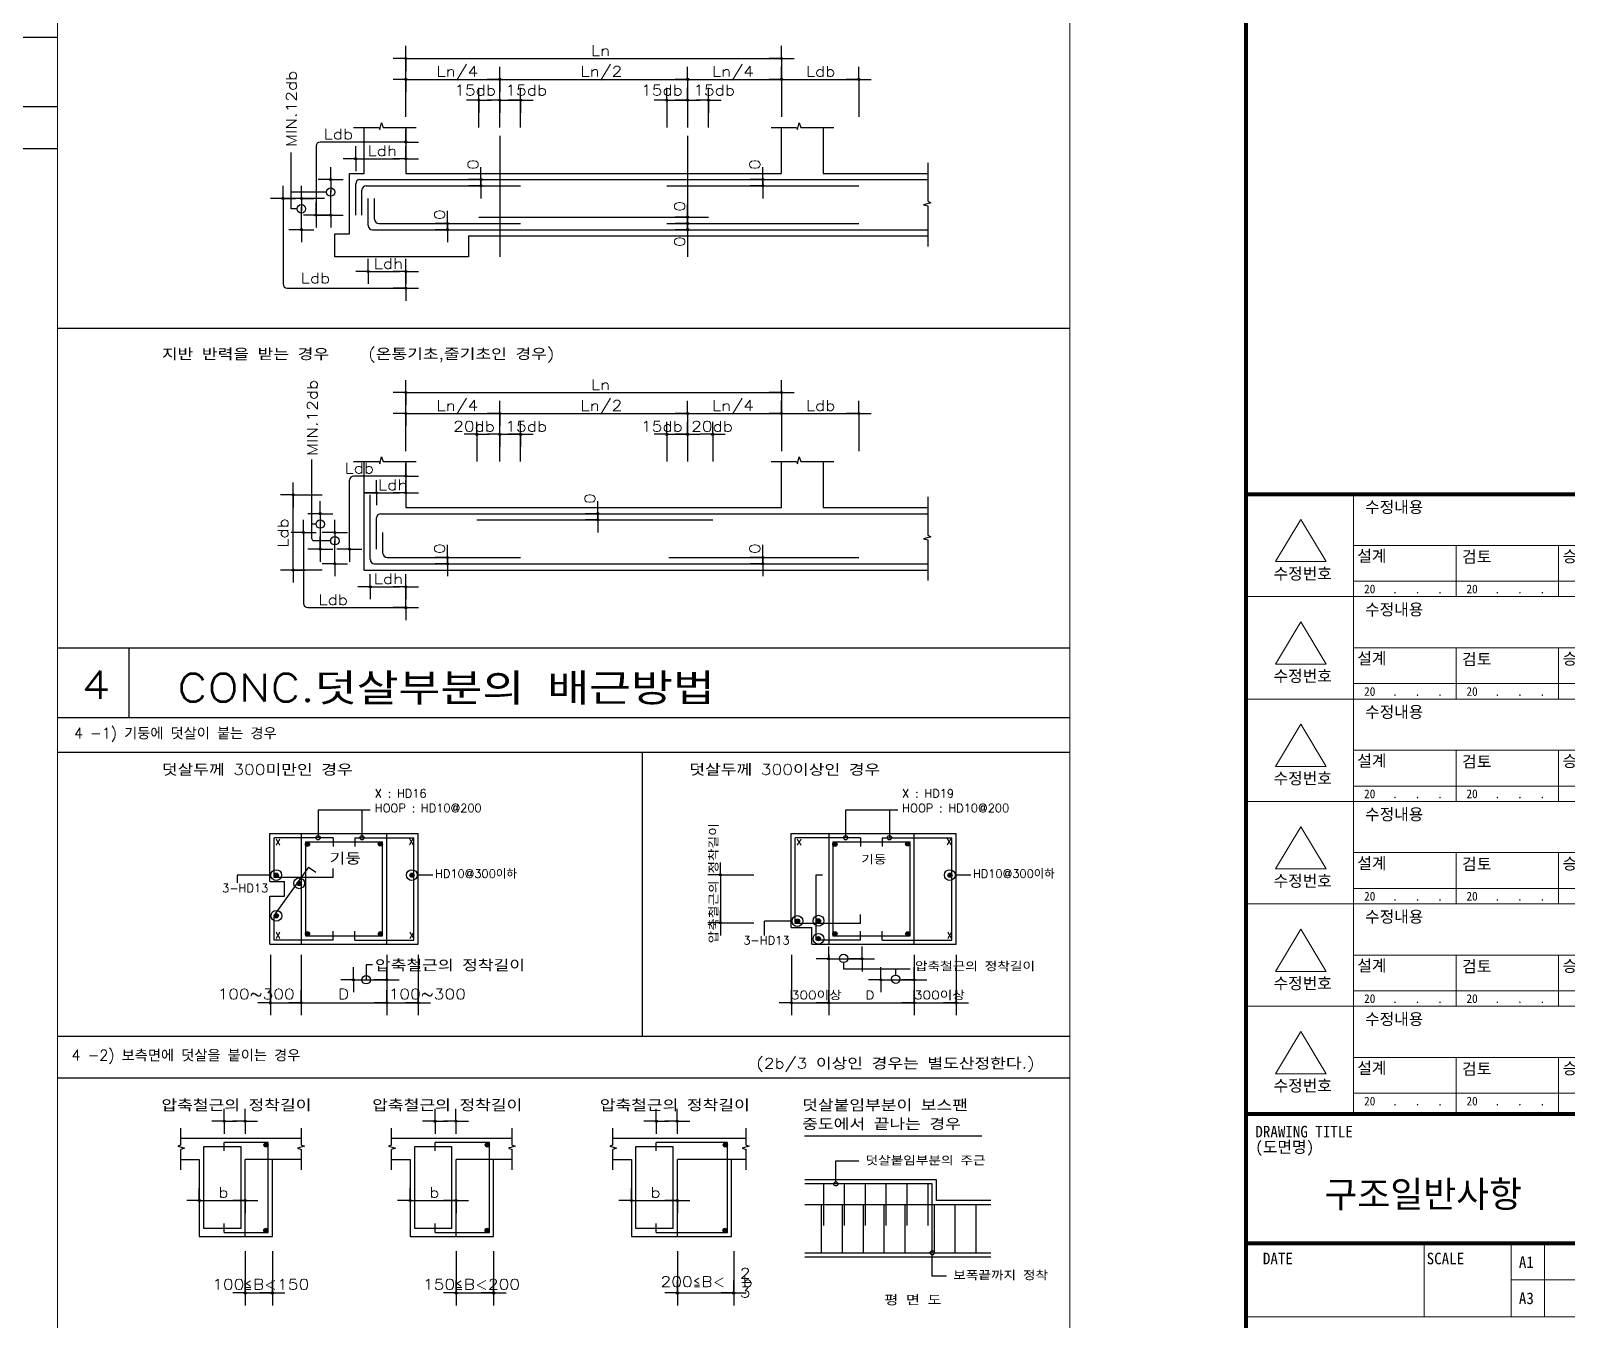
# Model space of a CAD drawing. Header units: millimetres. Extents: x 2237537 to 2823092, y 532110 to 734861.
# Drawn here: x 2597510 to 2626783, y 553564 to 578125 of the extents above; entities that cross this region are included whole.
import ezdxf
from ezdxf.lldxf.tags import DXFTag

# ---------------------------------------------------------------- set-up
doc = ezdxf.new("R2010")
doc.units = ezdxf.units.MM
doc.header["$LTSCALE"] = 300
doc.header["$MEASUREMENT"] = 0
doc.layers.get('0').update_dxf_attribs({"lineweight": 0})
for name, color, linetype in [('1', 1, 'DASHED'), ('2', 2, 'Continuous'), ('3', 3, 'Continuous'), ('4', 4, 'Continuous'), ('A-SHT', 9, 'Continuous'), ('BOX-T2', 4, 'Continuous'), ('CEN', 1, 'CEN'), ('COL', 2, 'Continuous'), ('FORM', 4, 'Continuous'), ('T1', 2, 'Continuous'), ('WAL', 3, 'Continuous')]:
    doc.layers.add(name, color=color, linetype=linetype)
doc.layers.add('text', color=7, linetype='Continuous', lineweight=30)
doc.styles.add('box4', font='GulimChe.ttf')
doc.styles.add('HS', font='romans__.ttf', dxfattribs={"width": 1.1, "bigfont": 'ghs'})
doc.styles.add('타이틀', font='H2HDRM.TTF')
tags = doc.linetypes.add('CEN', pattern=[62, 60, -1, 0, -1]).pattern_tags.tags
tags[10:11] = [DXFTag(74, 4), DXFTag(75, 0), DXFTag(340, '0'), DXFTag(46, 1.0), DXFTag(50, 0.0), DXFTag(44, 0.0), DXFTag(45, 0.0)]
tags[8:9] = [DXFTag(74, 4), DXFTag(75, 0), DXFTag(340, '0'), DXFTag(46, 1.0), DXFTag(50, 0.0), DXFTag(44, 0.0), DXFTag(45, 0.0)]
tags[6:7] = [DXFTag(74, 4), DXFTag(75, 0), DXFTag(340, '0'), DXFTag(46, 1.0), DXFTag(50, 0.0), DXFTag(44, 0.0), DXFTag(45, 0.0)]
tags[4:5] = [DXFTag(74, 4), DXFTag(75, 0), DXFTag(340, '0'), DXFTag(46, 1.0), DXFTag(50, 0.0), DXFTag(44, 0.0), DXFTag(45, 0.0)]
tags = doc.linetypes.add('DASHED', pattern=[3, 2, -1]).pattern_tags.tags
tags[6:7] = [DXFTag(74, 4), DXFTag(75, 0), DXFTag(340, '0'), DXFTag(46, 1.0), DXFTag(50, 0.0), DXFTag(44, 0.0), DXFTag(45, 0.0)]
tags[4:5] = [DXFTag(74, 4), DXFTag(75, 0), DXFTag(340, '0'), DXFTag(46, 1.0), DXFTag(50, 0.0), DXFTag(44, 0.0), DXFTag(45, 0.0)]
tags = doc.linetypes.add('HIDDEN', pattern=[2, 1, -1]).pattern_tags.tags
tags[6:7] = [DXFTag(74, 4), DXFTag(75, 0), DXFTag(340, '0'), DXFTag(46, 1.0), DXFTag(50, 0.0), DXFTag(44, 0.0), DXFTag(45, 0.0)]
tags[4:5] = [DXFTag(74, 4), DXFTag(75, 0), DXFTag(340, '0'), DXFTag(46, 1.0), DXFTag(50, 0.0), DXFTag(44, 0.0), DXFTag(45, 0.0)]

# ---------------------------------------------------------------- blocks, each defined once
blk = doc.blocks.new('P')
at = {"layer": '2'}
for q in [(-600, 0), (0, 600), (600, 0), (0, -600)]:
    blk.add_line((0, 0), q, dxfattribs=at)
at = {"layer": '4'}
for radius in [50, 25]:
    blk.add_circle((0, 0), radius, dxfattribs=at)
blk = doc.blocks.new('FORM')
for p, q in [((156736, 34982), (156736, 34282)), ((157563, 34982), (157563, 34282)), ((157883, 34982), (157883, 34282)), ((157563, 34632), (159038, 34632)), ((155038, 34282), (159038, 34282))]:
    blk.add_line(p, q)
for points in [[(156063, 42115), (156063, 41140)], [(155561, 41874), (155320, 41473), (155801, 41473), (155561, 41874)], [(156063, 41627), (159038, 41627)], [(157039, 41627), (157039, 41140)], [(158014, 41627), (158014, 41140)], [(156063, 41286), (159038, 41286)], [(155038, 41140), (159038, 41140)], [(155038, 41140), (159038, 41140)], [(156063, 41140), (156063, 40164)], [(155561, 40899), (155320, 40497), (155801, 40497), (155561, 40899)], [(156063, 40652), (159038, 40652)], [(157039, 40652), (157039, 40164)], [(158014, 40652), (158014, 40164)], [(156063, 40311), (159038, 40311)], [(155038, 40164), (159038, 40164)], [(155038, 40164), (159038, 40164)], [(156063, 40164), (156063, 39189)], [(155561, 39924), (155320, 39522), (155801, 39522), (155561, 39924)], [(156063, 39677), (159038, 39677)], [(157039, 39677), (157039, 39189)], [(158014, 39677), (158014, 39189)], [(156063, 39335), (159038, 39335)], [(155038, 39189), (159038, 39189)], [(155038, 39189), (159038, 39189)], [(156063, 39189), (156063, 38214)], [(155561, 38948), (155320, 38547), (155801, 38547), (155561, 38948)], [(156063, 38702), (159038, 38702)], [(157039, 38702), (157039, 38214)], [(158014, 38702), (158014, 38214)], [(156063, 38360), (159038, 38360)], [(155038, 38214), (159038, 38214)], [(155038, 38214), (159038, 38214)], [(156063, 38214), (156063, 37239)], [(155561, 37973), (155320, 37571), (155801, 37571), (155561, 37973)], [(156063, 37726), (159038, 37726)], [(157039, 37726), (157039, 37239)], [(158014, 37726), (158014, 37239)], [(156063, 37385), (159038, 37385)], [(155038, 37239), (159038, 37239)], [(155038, 37239), (159038, 37239)], [(156063, 37239), (156063, 36213)], [(155561, 36998), (155320, 36596), (155801, 36596), (155561, 36998)], [(156063, 36751), (159038, 36751)], [(157039, 36751), (157039, 36213)], [(158014, 36751), (158014, 36213)], [(156063, 36410), (159038, 36410)]]:
    blk.add_lwpolyline(points)
at = {"layer": 'A-SHT'}
blk.add_lwpolyline([(157038, 42115), (159038, 42115)], dxfattribs=at)
at = {"layer": 'FORM', "const_width": 37.5}
for points in [[(155038, 42115), (159038, 42115)], [(155038, 36213), (159038, 36213)], [(155038, 34982), (159038, 34982)]]:
    blk.add_lwpolyline(points, dxfattribs=at)
at = {"layer": 'BOX-T2', "style": 'box4'}
for s, height, p in [('수정내용', 110.6, (156172, 41937)), ('설계', 110.6, (156098, 41472)), ('검토', 110.6, (157097, 41464)), ('승인', 110.6, (158054, 41468)), ('수정번호', 110.6, (155301, 41303)), ('20   .   .   .', 82.9, (156163, 41171)), ('20   .   .   .', 82.9, (157138, 41171)), ('수정내용', 110.6, (156172, 40962)), ('설계', 110.6, (156098, 40496)), ('검토', 110.6, (157097, 40488)), ('승인', 110.6, (158054, 40493)), ('수정번호', 110.6, (155301, 40328)), ('20   .   .   .', 82.9, (156163, 40195)), ('20   .   .   .', 82.9, (157138, 40195)), ('수정내용', 110.6, (156172, 39986)), ('설계', 110.6, (156098, 39521)), ('검토', 110.6, (157097, 39513)), ('승인', 110.6, (158054, 39518)), ('수정번호', 110.6, (155301, 39353)), ('20   .   .   .', 82.9, (156163, 39220)), ('20   .   .   .', 82.9, (157138, 39220)), ('수정내용', 110.6, (156172, 39011)), ('설계', 110.6, (156098, 38546)), ('검토', 110.6, (157097, 38538)), ('승인', 110.6, (158054, 38542)), ('수정번호', 110.6, (155301, 38377)), ('20   .   .   .', 82.9, (156163, 38245)), ('20   .   .   .', 82.9, (157138, 38245)), ('수정내용', 110.6, (156172, 38036)), ('설계', 110.6, (156098, 37571)), ('검토', 110.6, (157097, 37563)), ('승인', 110.6, (158054, 37567)), ('수정번호', 110.6, (155301, 37402)), ('20   .   .   .', 82.9, (156163, 37270)), ('20   .   .   .', 82.9, (157138, 37270)), ('수정내용', 110.6, (156172, 37061)), ('설계', 110.6, (156098, 36595)), ('검토', 110.6, (157097, 36587)), ('승인', 110.6, (158054, 36592)), ('수정번호', 110.6, (155301, 36427)), ('20   .   .   .', 82.9, (156163, 36294)), ('20   .   .   .', 82.9, (157138, 36294)), ('DRAWING TITLE', 110.59, (155127, 35989)), ('(도면명)', 110.6, (155127, 35843)), ('DATE', 110.6, (155199, 34781)), ('SCALE', 110.6, (156759, 34781)), ('A1', 110.6, (157637, 34746)), ('A3', 110.6, (157637, 34402))]:
    blk.add_text(s, height=height, dxfattribs=at).set_placement(p)

msp = doc.modelspace()

# ---------------------------------------------------------------- linework, layer by layer
at = {"color": 7}
msp.add_line((2617309.5, 589008.6, -1000), (2617309.5, 550792.5, -1000), dxfattribs=at)
msp.add_line((2598018.2, 542282, -1000), (2598018.2, 587613.2, -1000))
at = {"layer": '1', "color": 7}
for p, q in [((2575724.1, 578005.4, -1000), (2598018.2, 578005.4, -1000)), ((2575724.1, 576679.7, -1000), (2598018.2, 576679.7, -1000)), ((2575724.1, 575884.4, -1000), (2598018.2, 575884.4, -1000)), ((2598018.2, 566372.4, -1000), (2617309.5, 566372.4, -1000)), ((2599378.5, 566372.4, -1000), (2599378.5, 565046.8, -1000)), ((2598018.2, 565046.8, -1000), (2617309.5, 565046.8, -1000)), ((2598018.2, 564384, -1000), (2617309.5, 564384, -1000)), ((2598018.2, 558975.5, -1000), (2617309.5, 558975.5, -1000)), ((2598018.2, 558180.1, -1000), (2617309.5, 558180.1, -1000))]:
    msp.add_line(p, q, dxfattribs=at)
at = {"layer": '2'}
for p, q in [((2604656.3, 576483, -1000), (2604656.3, 577596.5, -1000)), ((2604656.3, 577596.5, -1000), (2611814.6, 577596.5, -1000)), ((2611814.6, 577596.5, -1000), (2611814.6, 576483, -1000)), ((2604656.3, 577198.8, -1000), (2613286, 577198.8, -1000)), ((2606445.9, 576284.1, -1000), (2606445.9, 577198.8, -1000)), ((2610025, 577198.8, -1000), (2610025, 576284.1, -1000)), ((2613286, 577198.8, -1000), (2613286, 576483, -1000)), ((2606048.2, 576284.1, -1000), (2606048.2, 576801.1, -1000)), ((2606445.9, 576801.1, -1000), (2606843.5, 576801.1, -1000)), ((2606843.5, 576284.1, -1000), (2606843.5, 576801.1, -1000)), ((2609627.3, 576801.1, -1000), (2610025, 576801.1, -1000)), ((2609627.3, 576801.1, -1000), (2609627.3, 576284.1, -1000)), ((2610422.7, 576284.1, -1000), (2610422.7, 576801.1, -1000)), ((2603662.1, 576284.1, -1000), (2604145.4, 576284.1, -1000)), ((2603860.9, 575409.2, -1000), (2603860.9, 576284.1, -1000)), ((2604227.8, 576284.1, -1000), (2604855.1, 576284.1, -1000)), ((2604656.3, 576284.1, -1000), (2604656.3, 575409.2, -1000)), ((2611615.8, 576284.1, -1000), (2612099.1, 576284.1, -1000)), ((2611814.6, 575409.2, -1000), (2611814.6, 576284.1, -1000)), ((2612181.5, 576284.1, -1000), (2612808.8, 576284.1, -1000)), ((2612610, 576284.1, -1000), (2612610, 575409.2, -1000)), ((2602469, 574733.2, -1000), (2602469, 575806.9, -1000)), ((2602946.2, 575926.2, -1000), (2602946.2, 574613.9, -1000)), ((2604656.3, 576005.7, -1000), (2603025.8, 576005.7, -1000)), ((2603860.9, 575687.6, -1000), (2604537, 575687.6, -1000)), ((2614598.4, 575608.1, -1000), (2614598.4, 574877.4, -1000)), ((2603582.5, 575409.2, -1000), (2603860.9, 575409.2, -1000)), ((2603582.5, 574255.9, -1000), (2603582.5, 575409.2, -1000)), ((2604656.3, 575409.2, -1000), (2611814.6, 575409.2, -1000)), ((2612610, 575409.2, -1000), (2614598.4, 575409.2, -1000)), ((2603105.3, 574932, -1000), (2602316.7, 574932, -1000)), ((2602316.7, 574932, -1000), (2602316.7, 573301.5, -1000)), ((2603145.1, 575051.3, -1000), (2602469, 575051.3, -1000)), ((2603224.6, 574852.5, -1000), (2603224.6, 575091.1, -1000)), ((2602588.3, 574733.2, -1000), (2602469, 574733.2, -1000)), ((2602667.9, 574534.3, -1000), (2602667.9, 574772.9, -1000)), ((2614598.4, 574791.9, -1000), (2614598.4, 574017.3, -1000)), ((2603304.1, 573818.5, -1000), (2603304.1, 574255.9, -1000)), ((2603304.1, 574255.9, -1000), (2603582.5, 574255.9, -1000)), ((2605849.3, 574216.2, -1000), (2605849.3, 573818.5, -1000)), ((2605849.3, 574216.2, -1000), (2614598.4, 574216.2, -1000)), ((2605849.3, 573818.5, -1000), (2603304.1, 573818.5, -1000)), ((2604139.3, 573540.1, -1000), (2604537, 573540.1, -1000)), ((2604656.3, 573222, -1000), (2604656.3, 573619.6, -1000)), ((2602396.3, 573222, -1000), (2604656.3, 573222, -1000)), ((2604656.3, 570120, -1000), (2604656.3, 571233.5, -1000)), ((2604656.3, 571233.5, -1000), (2611814.6, 571233.5, -1000)), ((2611814.6, 571233.5, -1000), (2611814.6, 570120, -1000)), ((2604656.3, 570835.8, -1000), (2613286, 570835.8, -1000)), ((2606445.9, 569921.2, -1000), (2606445.9, 570835.8, -1000)), ((2610025, 570835.8, -1000), (2610025, 569921.2, -1000)), ((2613286, 570835.8, -1000), (2613286, 570120, -1000)), ((2606008.4, 570438.2, -1000), (2606008.4, 569921.2, -1000)), ((2606445.9, 570438.2, -1000), (2606843.5, 570438.2, -1000)), ((2606843.5, 569921.2, -1000), (2606843.5, 570438.2, -1000)), ((2609627.3, 570438.2, -1000), (2610025, 570438.2, -1000)), ((2609627.3, 570438.2, -1000), (2609627.3, 569921.2, -1000)), ((2610502.3, 570438.2, -1000), (2610502.3, 569921.2, -1000)), ((2602866.7, 568728.1, -1000), (2602866.7, 569960.9, -1000)), ((2603662.1, 569921.2, -1000), (2604145.4, 569921.2, -1000)), ((2603860.9, 569046.3, -1000), (2603860.9, 569921.2, -1000)), ((2604227.8, 569921.2, -1000), (2604855.1, 569921.2, -1000)), ((2604656.3, 569921.2, -1000), (2604656.3, 569046.3, -1000)), ((2611615.8, 569921.2, -1000), (2612099.1, 569921.2, -1000)), ((2611814.6, 569046.3, -1000), (2611814.6, 569921.2, -1000)), ((2612181.5, 569921.2, -1000), (2612808.8, 569921.2, -1000)), ((2612610, 569921.2, -1000), (2612610, 569046.3, -1000)), ((2603582.5, 568489.5, -1000), (2603582.5, 569563.2, -1000)), ((2604656.3, 569642.8, -1000), (2603662.1, 569642.8, -1000)), ((2602508.8, 567853.2, -1000), (2602508.8, 569284.9, -1000)), ((2602508.8, 569284.9, -1000), (2603065.5, 569284.9, -1000)), ((2603860.9, 569324.6, -1000), (2604537, 569324.6, -1000)), ((2614598.4, 569245.1, -1000), (2614598.4, 568514.4, -1000)), ((2603025.8, 568927, -1000), (2603025.8, 568250.9, -1000)), ((2603860.9, 567853.2, -1000), (2603860.9, 569046.3, -1000)), ((2604656.3, 569046.3, -1000), (2611814.6, 569046.3, -1000)), ((2612610, 569046.3, -1000), (2614598.4, 569046.3, -1000)), ((2602707.6, 568569, -1000), (2602707.6, 567216.9, -1000)), ((2602946.2, 568728.1, -1000), (2602866.7, 568728.1, -1000)), ((2602866.7, 568449.7, -1000), (2602866.7, 568728.1, -1000)), ((2603224.6, 568410, -1000), (2602906.5, 568410, -1000)), ((2603304.1, 568171.3, -1000), (2603304.1, 568410, -1000)), ((2614598.4, 568428.9, -1000), (2614598.4, 567654.4, -1000)), ((2603065.5, 567853.2, -1000), (2602508.8, 567853.2, -1000)), ((2603860.9, 567853.2, -1000), (2614598.4, 567853.2, -1000)), ((2604656.3, 567256.7, -1000), (2604656.3, 567654.4, -1000)), ((2604139.3, 567535.1, -1000), (2604537, 567535.1, -1000)), ((2602787.2, 567137.4, -1000), (2604656.3, 567137.4, -1000)), ((2602986, 563279.8, -1000), (2602986, 562753.3, -1000)), ((2603980.2, 563279.8, -1000), (2602986, 563279.8, -1000)), ((2603821.1, 563279.8, -1000), (2603821.1, 562753.3, -1000)), ((2613034.9, 563279.8, -1000), (2613034.9, 562753.3, -1000)), ((2614029.1, 563279.8, -1000), (2613034.9, 563279.8, -1000)), ((2613870.1, 563279.8, -1000), (2613870.1, 562753.3, -1000)), ((2602066.8, 561918.1, -1000), (2602066.8, 562832.8, -1000)), ((2602066.8, 562832.8, -1000), (2604890.4, 562832.8, -1000)), ((2604890.4, 560725.1, -1000), (2604890.4, 562832.8, -1000)), ((2611996.4, 561043.2, -1000), (2611996.4, 562832.8, -1000)), ((2611996.4, 562832.8, -1000), (2615138.1, 562832.8, -1000)), ((2615138.1, 560725.1, -1000), (2615138.1, 562832.8, -1000)), ((2602084, 562043, -1000), (2601442.4, 562043, -1000)), ((2601442.4, 562043, -1000), (2601442.4, 561893, -1000)), ((2604874.7, 562047, -1000), (2605173.3, 562047, -1000)), ((2610648.8, 562047, -1000), (2610648.8, 561132.3, -1000)), ((2610807.9, 562047, -1000), (2611285.1, 562047, -1000)), ((2615122.4, 562047, -1000), (2615421, 562047, -1000)), ((2602066.8, 561918.1, -1000), (2602345.2, 561918.1, -1000)), ((2602345.2, 561639.8, -1000), (2602345.2, 561918.1, -1000)), ((2602066.8, 560725.1, -1000), (2602066.8, 561639.8, -1000)), ((2602066.8, 561639.8, -1000), (2602345.2, 561639.8, -1000)), ((2612013.6, 561168.1, -1000), (2611491.4, 561168.1, -1000)), ((2611491.4, 560893.7, -1000), (2611491.4, 561168.1, -1000)), ((2610807.9, 561132.3, -1000), (2611285.1, 561132.3, -1000)), ((2611996.4, 561043.2, -1000), (2612394.1, 561043.2, -1000)), ((2612394.1, 560725.1, -1000), (2612394.1, 561043.2, -1000)), ((2602066.8, 560725.1, -1000), (2604890.4, 560725.1, -1000)), ((2612394.1, 560725.1, -1000), (2615138.1, 560725.1, -1000)), ((2602075.8, 560526.2, -1000), (2602075.8, 559611.6, -1000)), ((2602663.3, 560526.2, -1000), (2602663.3, 559611.6, -1000)), ((2604020, 560336.9, -1000), (2603900.7, 560336.9, -1000)), ((2603900.7, 560336.9, -1000), (2603900.7, 560049, -1000)), ((2604293.8, 560526.2, -1000), (2604293.8, 559611.6, -1000)), ((2604890.4, 560526.2, -1000), (2604890.4, 559611.6, -1000)), ((2612005.5, 560526.2, -1000), (2612005.5, 559611.6, -1000)), ((2612712.2, 560526.2, -1000), (2612712.2, 559611.6, -1000)), ((2612712.2, 560446.7, -1000), (2613348.5, 560446.7, -1000)), ((2612995.1, 560376.7, -1000), (2612995.1, 560257.4, -1000)), ((2614342.8, 560526.2, -1000), (2614342.8, 559611.6, -1000)), ((2615138.1, 560526.2, -1000), (2615138.1, 559611.6, -1000)), ((2603657.5, 560049, -1000), (2604293.8, 560049, -1000)), ((2612995.1, 560257.4, -1000), (2614267.7, 560257.4, -1000)), ((2613706.5, 560049, -1000), (2614342.8, 560049, -1000)), ((2613989.4, 560138.1, -1000), (2613989.4, 560257.4, -1000)), ((2602075.8, 559611.6, -1000), (2604890.4, 559611.6, -1000)), ((2612005.5, 559611.6, -1000), (2615138.1, 559611.6, -1000)), ((2600367.7, 556896.1, -1000), (2600367.7, 557225.5, -1000)), ((2602667.9, 556896.1, -1000), (2602667.9, 557225.5, -1000)), ((2604384.3, 556896.1, -1000), (2604384.3, 557225.5, -1000)), ((2606684.5, 556896.1, -1000), (2606684.5, 557225.5, -1000)), ((2608599.8, 556896.1, -1000), (2608599.8, 557225.5, -1000)), ((2611138.5, 556896.1, -1000), (2611138.5, 557225.5, -1000)), ((2602667.9, 557026.6, -1000), (2600367.7, 557026.6, -1000)), ((2600367.7, 556430.1, -1000), (2600367.7, 556813.4, -1000)), ((2602667.9, 556430.1, -1000), (2602667.9, 556813.4, -1000)), ((2606684.5, 557026.6, -1000), (2604384.3, 557026.6, -1000)), ((2604384.3, 556430.1, -1000), (2604384.3, 556813.4, -1000)), ((2606684.5, 556430.1, -1000), (2606684.5, 556813.4, -1000)), ((2611138.5, 557026.6, -1000), (2608599.8, 557026.6, -1000)), ((2608599.8, 556430.1, -1000), (2608599.8, 556813.4, -1000)), ((2611138.5, 556430.1, -1000), (2611138.5, 556813.4, -1000)), ((2600367.7, 556628.9, -1000), (2600722.4, 556628.9, -1000)), ((2600722.4, 556628.9, -1000), (2600722.4, 555157.5, -1000)), ((2602667.9, 556628.9, -1000), (2602114.3, 556628.9, -1000)), ((2602114.3, 555157.5, -1000), (2602114.3, 556628.9, -1000)), ((2604384.3, 556628.9, -1000), (2604739, 556628.9, -1000)), ((2604739, 556628.9, -1000), (2604739, 555157.5, -1000)), ((2606684.5, 556628.9, -1000), (2606329.8, 556628.9, -1000)), ((2606329.8, 555157.5, -1000), (2606329.8, 556628.9, -1000)), ((2608599.8, 556628.9, -1000), (2608954.5, 556628.9, -1000)), ((2608954.5, 556628.9, -1000), (2608954.5, 555157.5, -1000)), ((2611138.5, 556628.9, -1000), (2610863.4, 556628.9, -1000)), ((2610863.4, 555157.5, -1000), (2610863.4, 556628.9, -1000)), ((2612848.6, 556201, -1000), (2612848.6, 556598.7, -1000)), ((2612848.6, 556598.7, -1000), (2613286, 556598.7, -1000)), ((2614765.1, 556240.6, -1000), (2612255.3, 556240.6, -1000)), ((2614765.1, 555842.9, -1000), (2614765.1, 556240.6, -1000)), ((2600719.2, 555843.1, -1000), (2601597.3, 555843.1, -1000)), ((2604735.8, 555843.1, -1000), (2605613.9, 555843.1, -1000)), ((2608951.3, 555843.1, -1000), (2609829.4, 555843.1, -1000)), ((2615799, 555842.9, -1000), (2614765.1, 555842.9, -1000)), ((2600722.4, 555157.5, -1000), (2602114.3, 555157.5, -1000)), ((2604739, 555157.5, -1000), (2606329.8, 555157.5, -1000)), ((2608954.5, 555157.5, -1000), (2610863.4, 555157.5, -1000)), ((2601597.3, 554879.1, -1000), (2601597.3, 554083.7, -1000)), ((2602114.3, 554879.1, -1000), (2602114.3, 554083.7, -1000)), ((2605613.9, 554879.1, -1000), (2605613.9, 554083.7, -1000)), ((2606329.8, 554879.1, -1000), (2606329.8, 554083.7, -1000)), ((2609829.4, 554879.1, -1000), (2609829.4, 554083.7, -1000)), ((2610903.1, 554879.1, -1000), (2610903.1, 554123.5, -1000)), ((2612255.3, 554769.2, -1000), (2615799, 554769.2, -1000)), ((2614677.9, 554809.1, -1000), (2614677.9, 554411.4, -1000)), ((2614677.9, 554411.4, -1000), (2614956.3, 554411.4, -1000)), ((2601597.3, 554083.7, -1000), (2602313.1, 554083.7, -1000)), ((2605613.9, 554083.7, -1000), (2606329.8, 554083.7, -1000)), ((2609829.4, 554083.7, -1000), (2610863.4, 554083.7, -1000))]:
    msp.add_line(p, q, dxfattribs=at)
at = {"layer": '2', "linetype": 'HIDDEN'}
for p, q in [((2602663.3, 562832.8, -1000), (2602663.3, 560725.1, -1000)), ((2604293.8, 560725.1, -1000), (2604293.8, 562832.8, -1000)), ((2612712.2, 562832.8, -1000), (2612712.2, 560725.1, -1000)), ((2614342.8, 560725.1, -1000), (2614342.8, 562832.8, -1000)), ((2602114.3, 556628.9, -1000), (2601597.3, 556628.9, -1000)), ((2601597.3, 555157.5, -1000), (2601597.3, 556628.9, -1000)), ((2605613.9, 555157.5, -1000), (2605613.9, 556628.9, -1000)), ((2606329.8, 556628.9, -1000), (2605613.9, 556628.9, -1000)), ((2610863.4, 556628.9, -1000), (2609829.4, 556628.9, -1000)), ((2609829.4, 555157.5, -1000), (2609829.4, 556628.9, -1000))]:
    msp.add_line(p, q, dxfattribs=at)
at = {"layer": '2', "elevation": -1000}
for points in [[(2604145.4, 576284.1), (2604162.8, 576242), (2604193.8, 576373.9), (2604227.8, 576284.1)], [(2612099.1, 576284.1), (2612116.5, 576242), (2612147.5, 576373.9), (2612181.5, 576284.1)], [(2614598.4, 574877.4), (2614659.3, 574849.1), (2614516.6, 574809.2), (2614598.4, 574791.9)], [(2604145.4, 569921.2), (2604162.8, 569879), (2604193.8, 570010.9), (2604227.8, 569921.2)], [(2612099.1, 569921.2), (2612116.5, 569879), (2612147.5, 570010.9), (2612181.5, 569921.2)], [(2614598.4, 568514.4), (2614659.3, 568486.1), (2614516.6, 568446.2), (2614598.4, 568428.9)], [(2600367.7, 556896.1), (2600310.2, 556879), (2600440.5, 556842.2), (2600367.7, 556813.4)], [(2602667.9, 556896.1), (2602725.3, 556879), (2602595, 556842.2), (2602667.9, 556813.4)], [(2604384.3, 556896.1), (2604326.8, 556879), (2604457.1, 556842.2), (2604384.3, 556813.4)], [(2606684.5, 556896.1), (2606741.9, 556879), (2606611.6, 556842.2), (2606684.5, 556813.4)], [(2608599.8, 556896.1), (2608542.3, 556879), (2608672.6, 556842.2), (2608599.8, 556813.4)], [(2611138.5, 556896.1), (2611196, 556879), (2611065.7, 556842.2), (2611138.5, 556813.4)]]:
    msp.add_lwpolyline(points, dxfattribs=at)
at = {"layer": '2'}
for centre, radius in [((2603224.6, 575051.3, -1000), 79.5), ((2602667.9, 574733.2, -1000), 79.5), ((2603025.8, 568728.1, -1000), 79.5), ((2603304.1, 568410, -1000), 79.5), ((2602986, 562753.3, -1000), 39.8), ((2603821.1, 562753.3, -1000), 39.8), ((2613034.9, 562753.3, -1000), 39.8), ((2613870.1, 562753.3, -1000), 39.8), ((2602186.9, 562043, -1000), 102.9), ((2604771.9, 562043, -1000), 102.9), ((2615019.6, 562043, -1000), 102.9), ((2602625.5, 561886.6, -1000), 102.9), ((2602190.2, 561267.5, -1000), 102.9), ((2612116.5, 561168.1, -1000), 102.9), ((2612519.4, 561174, -1000), 102.9), ((2612517.5, 560830, -1000), 102.9), ((2612995.1, 560456.3, -1000), 79.5), ((2603900.7, 560049, -1000), 79.5), ((2613989.4, 560058.6, -1000), 79.5), ((2612848.6, 556161.3, -1000), 39.8), ((2614685.5, 554848.7, -1000), 39.8)]:
    msp.add_circle(centre, radius, dxfattribs=at)
for centre, radius, start, end in [((2603025.8, 575926.2, -1000), 79.5, 90, 180), ((2602396.3, 573301.5, -1000), 79.5, 180, 270), ((2603662.1, 569563.2, -1000), 79.5, 90, 180), ((2602906.5, 568449.7, -1000), 39.8, 180, 270), ((2602787.2, 567216.9, -1000), 79.5, 180, 270)]:
    msp.add_arc(centre, radius, start, end, dxfattribs=at)
at = {"layer": '3', "color": 7}
msp.add_line((2609158.6, 564384, -1000), (2609158.6, 558975.5, -1000), dxfattribs=at)
at = {"layer": '4'}
for p, q in [((2603781.4, 575289.9, -1000), (2614598.4, 575289.9, -1000)), ((2603701.8, 574613.9, -1000), (2603701.8, 575210.4, -1000)), ((2603821.1, 574613.9, -1000), (2603821.1, 575091.1, -1000)), ((2603900.7, 575170.6, -1000), (2606843.5, 575170.6, -1000)), ((2603940.4, 574415, -1000), (2603940.4, 574932, -1000)), ((2604059.8, 574534.3, -1000), (2604059.8, 574932, -1000)), ((2609627.3, 575170.6, -1000), (2613286, 575170.6, -1000)), ((2604139.3, 574454.8, -1000), (2606843.5, 574454.8, -1000)), ((2606048.2, 574574.1, -1000), (2610422.7, 574574.1, -1000)), ((2609627.3, 574454.8, -1000), (2613286, 574454.8, -1000)), ((2604020, 574335.5, -1000), (2614598.4, 574335.5, -1000)), ((2603980.2, 568052, -1000), (2603980.2, 569284.9, -1000)), ((2604099.5, 568250.9, -1000), (2604099.5, 568847.4, -1000)), ((2604179.1, 568927, -1000), (2614598.4, 568927, -1000)), ((2606008.4, 568807.6, -1000), (2610502.3, 568807.6, -1000)), ((2604218.8, 568171.3, -1000), (2604218.8, 568569, -1000)), ((2604059.8, 567972.5, -1000), (2614598.4, 567972.5, -1000)), ((2604298.4, 568091.8, -1000), (2606843.5, 568091.8, -1000)), ((2609667.1, 568091.8, -1000), (2613286, 568091.8, -1000)), ((2602146.3, 561997.7, -1000), (2602146.3, 562753.3, -1000)), ((2603272.5, 562753.3, -1000), (2602146.3, 562753.3, -1000)), ((2602742.9, 562673.7, -1000), (2604214.3, 562673.7, -1000)), ((2602742.9, 562673.7, -1000), (2602742.9, 560884.2, -1000)), ((2603272.5, 562753.3, -1000), (2603272.5, 562584.7, -1000)), ((2603684.7, 562753.3, -1000), (2603684.7, 562584.7, -1000)), ((2603684.7, 562753.3, -1000), (2604810.8, 562753.3, -1000)), ((2604214.3, 560884.2, -1000), (2604214.3, 562673.7, -1000)), ((2604810.8, 560804.6, -1000), (2604810.8, 562753.3, -1000)), ((2613321.4, 562753.3, -1000), (2612075.9, 562753.3, -1000)), ((2612075.9, 561122.8, -1000), (2612075.9, 562753.3, -1000)), ((2612791.8, 562673.7, -1000), (2614263.2, 562673.7, -1000)), ((2612791.8, 562673.7, -1000), (2612791.8, 560884.2, -1000)), ((2613321.4, 562753.3, -1000), (2613321.4, 562584.7, -1000)), ((2613733.6, 562753.3, -1000), (2613733.6, 562584.7, -1000)), ((2613733.6, 562753.3, -1000), (2615058.6, 562753.3, -1000)), ((2614263.2, 560884.2, -1000), (2614263.2, 562673.7, -1000)), ((2615058.6, 560804.6, -1000), (2615058.6, 562753.3, -1000)), ((2602804.8, 562195.4, -1000), (2602146.3, 561281.9, -1000)), ((2602804.8, 562195.4, -1000), (2602941.6, 562096.8, -1000)), ((2603272.5, 561997.7, -1000), (2603272.5, 562166.3, -1000)), ((2612473.6, 560804.6, -1000), (2612473.6, 562047, -1000)), ((2612473.6, 562047, -1000), (2612597.5, 562047, -1000)), ((2603272.5, 561997.7, -1000), (2602146.3, 561997.7, -1000)), ((2602146.3, 560804.6, -1000), (2602146.3, 561281.9, -1000)), ((2613321.4, 561122.8, -1000), (2613321.4, 561291.4, -1000)), ((2602742.9, 560884.2, -1000), (2604214.3, 560884.2, -1000)), ((2603272.5, 560804.6, -1000), (2603272.5, 560973.2, -1000)), ((2603684.7, 560804.6, -1000), (2603684.7, 560973.2, -1000)), ((2613321.4, 561122.8, -1000), (2612075.9, 561122.8, -1000)), ((2612791.8, 560884.2, -1000), (2614263.2, 560884.2, -1000)), ((2613321.4, 560804.6, -1000), (2613321.4, 560973.2, -1000)), ((2613733.6, 560804.6, -1000), (2613733.6, 560973.2, -1000)), ((2603272.5, 560804.6, -1000), (2602146.3, 560804.6, -1000)), ((2603684.7, 560804.6, -1000), (2604810.8, 560804.6, -1000)), ((2613321.4, 560804.6, -1000), (2612473.6, 560804.6, -1000)), ((2613733.6, 560804.6, -1000), (2615058.6, 560804.6, -1000)), ((2601517.8, 556867.5, -1000), (2600801.9, 556867.5, -1000)), ((2600801.9, 556867.5, -1000), (2600801.9, 555316.6, -1000)), ((2601196.4, 556788, -1000), (2601196.4, 556947.1, -1000)), ((2602034.8, 556947.1, -1000), (2601196.4, 556947.1, -1000)), ((2601517.8, 555316.6, -1000), (2601517.8, 556867.5, -1000)), ((2602034.8, 555237, -1000), (2602034.8, 556947.1, -1000)), ((2605534.4, 556867.5, -1000), (2604818.6, 556867.5, -1000)), ((2604818.6, 556867.5, -1000), (2604818.6, 555316.6, -1000)), ((2605213, 556788, -1000), (2605213, 556947.1, -1000)), ((2606250.2, 556947.1, -1000), (2605213, 556947.1, -1000)), ((2605534.4, 555316.6, -1000), (2605534.4, 556867.5, -1000)), ((2606250.2, 555237, -1000), (2606250.2, 556947.1, -1000)), ((2609749.9, 556867.5, -1000), (2609034, 556867.5, -1000)), ((2609034, 556867.5, -1000), (2609034, 555316.6, -1000)), ((2609428.5, 556788, -1000), (2609428.5, 556947.1, -1000)), ((2610783.8, 556947.1, -1000), (2609428.5, 556947.1, -1000)), ((2609749.9, 555316.6, -1000), (2609749.9, 556867.5, -1000)), ((2610783.8, 555237, -1000), (2610783.8, 556947.1, -1000)), ((2614685.5, 556161.1, -1000), (2612255.3, 556161.1, -1000)), ((2612617.6, 555365.9, -1000), (2612617.6, 556161.1, -1000)), ((2613015.3, 555365.9, -1000), (2613015.3, 556161.1, -1000)), ((2613412.9, 555365.9, -1000), (2613412.9, 556161.1, -1000)), ((2613810.6, 555365.9, -1000), (2613810.6, 556161.1, -1000)), ((2614208.3, 555365.9, -1000), (2614208.3, 556161.1, -1000)), ((2614606, 555365.9, -1000), (2614606, 556161.1, -1000)), ((2614685.5, 554848.7, -1000), (2614685.5, 556161.1, -1000)), ((2615799, 555763.4, -1000), (2612255.3, 555763.4, -1000)), ((2612577.8, 554848.7, -1000), (2612577.8, 555763.4, -1000)), ((2612975.5, 554848.7, -1000), (2612975.5, 555763.4, -1000)), ((2613373.2, 554848.7, -1000), (2613373.2, 555763.4, -1000)), ((2613770.9, 554848.7, -1000), (2613770.9, 555763.4, -1000)), ((2614168.5, 554848.7, -1000), (2614168.5, 555763.4, -1000)), ((2614725.3, 554848.7, -1000), (2614725.3, 555763.4, -1000)), ((2615123, 554848.7, -1000), (2615123, 555763.4, -1000)), ((2615520.7, 554848.7, -1000), (2615520.7, 555763.4, -1000)), ((2600801.9, 555316.6, -1000), (2601517.8, 555316.6, -1000)), ((2601196.4, 555237, -1000), (2601196.4, 555405.7, -1000)), ((2604818.6, 555316.6, -1000), (2605534.4, 555316.6, -1000)), ((2605213, 555237, -1000), (2605213, 555405.7, -1000)), ((2609034, 555316.6, -1000), (2609749.9, 555316.6, -1000)), ((2609428.5, 555237, -1000), (2609428.5, 555405.7, -1000)), ((2601196.4, 555237, -1000), (2602034.8, 555237, -1000)), ((2605213, 555237, -1000), (2606250.2, 555237, -1000)), ((2609428.5, 555237, -1000), (2610783.8, 555237, -1000)), ((2612255.3, 554848.7, -1000), (2615799, 554848.7, -1000))]:
    msp.add_line(p, q, dxfattribs=at)
at = {"layer": '4', "color": 7}
msp.add_line((2598018.2, 572457, -1000), (2617309.5, 572457, -1000), dxfattribs=at)
at = {"layer": '4'}
for centre, radius in [((2602782.2, 562629.3, -1000), 39.8), ((2602782.2, 562629.3, -1000), 29.8), ((2602782.2, 562629.3, -1000), 19.9), ((2602782.2, 562629.3, -1000), 9.94), ((2604169.8, 562633.9, -1000), 39.8), ((2604169.8, 562633.9, -1000), 29.8), ((2604169.8, 562633.9, -1000), 19.9), ((2604169.8, 562633.9, -1000), 9.94), ((2612831.1, 562629.3, -1000), 39.8), ((2612831.1, 562629.3, -1000), 29.8), ((2612831.1, 562629.3, -1000), 19.9), ((2612831.1, 562629.3, -1000), 9.94), ((2614218.7, 562633.9, -1000), 39.8), ((2614218.7, 562633.9, -1000), 29.8), ((2614218.7, 562633.9, -1000), 19.9), ((2614218.7, 562633.9, -1000), 9.94), ((2602189.9, 562041, -1000), 39.8), ((2602189.9, 562041, -1000), 29.8), ((2602189.9, 562041, -1000), 19.9), ((2602189.9, 562041, -1000), 9.94), ((2604774.9, 562041, -1000), 39.8), ((2604774.9, 562041, -1000), 29.8), ((2604774.9, 562041, -1000), 19.9), ((2604774.9, 562041, -1000), 9.94), ((2615022.6, 562041, -1000), 39.8), ((2615022.6, 562041, -1000), 29.8), ((2615022.6, 562041, -1000), 19.9), ((2615022.6, 562041, -1000), 9.94), ((2602623.1, 561883, -1000), 39.8), ((2602623.1, 561883, -1000), 29.8), ((2602623.1, 561883, -1000), 19.9), ((2602623.1, 561883, -1000), 9.94), ((2602188.8, 561268.7, -1000), 39.8), ((2602188.8, 561268.7, -1000), 29.8), ((2602188.8, 561268.7, -1000), 19.9), ((2602188.8, 561268.7, -1000), 9.94), ((2612119.5, 561166.1, -1000), 39.8), ((2612119.5, 561166.1, -1000), 29.8), ((2612119.5, 561166.1, -1000), 19.9), ((2612119.5, 561166.1, -1000), 9.94), ((2612517, 561170.4, -1000), 39.8), ((2612517, 561170.4, -1000), 29.8), ((2612517, 561170.4, -1000), 19.9), ((2612517, 561170.4, -1000), 9.94), ((2602782.2, 560928.6, -1000), 39.8), ((2602782.2, 560928.6, -1000), 29.8), ((2602782.2, 560928.6, -1000), 19.9), ((2602782.2, 560928.6, -1000), 9.94), ((2604169.8, 560924, -1000), 39.8), ((2604169.8, 560924, -1000), 29.8), ((2604169.8, 560924, -1000), 19.9), ((2604169.8, 560924, -1000), 9.94), ((2612516.1, 560831.2, -1000), 39.8), ((2612831.1, 560928.6, -1000), 39.8), ((2612831.1, 560928.6, -1000), 29.8), ((2612831.1, 560928.6, -1000), 19.9), ((2612831.1, 560928.6, -1000), 9.94), ((2614218.7, 560924, -1000), 39.8), ((2614218.7, 560924, -1000), 29.8), ((2614218.7, 560924, -1000), 19.9), ((2614218.7, 560924, -1000), 9.94), ((2612516.1, 560831.2, -1000), 29.8), ((2612516.1, 560831.2, -1000), 19.9), ((2612516.1, 560831.2, -1000), 9.94), ((2601993.5, 556903.1, -1000), 39.8), ((2601993.5, 556903.1, -1000), 29.8), ((2601993.5, 556903.1, -1000), 19.9), ((2601993.5, 556903.1, -1000), 9.94), ((2606208.9, 556903.1, -1000), 39.8), ((2606208.9, 556903.1, -1000), 29.8), ((2606208.9, 556903.1, -1000), 19.9), ((2606208.9, 556903.1, -1000), 9.94), ((2610742.5, 556903.1, -1000), 39.8), ((2610742.5, 556903.1, -1000), 29.8), ((2610742.5, 556903.1, -1000), 19.9), ((2610742.5, 556903.1, -1000), 9.94), ((2601989.3, 555277.5, -1000), 39.8), ((2606204.8, 555277.5, -1000), 39.8), ((2610738.4, 555277.5, -1000), 39.8), ((2601989.3, 555277.5, -1000), 29.8), ((2601989.3, 555277.5, -1000), 19.9), ((2601989.3, 555277.5, -1000), 9.94), ((2606204.8, 555277.5, -1000), 29.8), ((2606204.8, 555277.5, -1000), 19.9), ((2606204.8, 555277.5, -1000), 9.94), ((2610738.4, 555277.5, -1000), 29.8), ((2610738.4, 555277.5, -1000), 19.9), ((2610738.4, 555277.5, -1000), 9.94)]:
    msp.add_circle(centre, radius, dxfattribs=at)
for centre, start, end in [((2603781.4, 575210.4, -1000), 90, 180), ((2603900.7, 575091.1, -1000), 90, 180), ((2604020, 574415, -1000), 180, 270), ((2604139.3, 574534.3, -1000), 180, 270), ((2604179.1, 568847.4, -1000), 90, 180), ((2604059.8, 568052, -1000), 180, 270), ((2604298.4, 568171.3, -1000), 180, 270)]:
    msp.add_arc(centre, 79.5, start, end, dxfattribs=at)
at = {"layer": 'CEN'}
for p, q in [((2606445.9, 576125.1, -1000), (2606445.9, 573818.5, -1000)), ((2610025, 576125.1, -1000), (2610025, 573818.5, -1000))]:
    msp.add_line(p, q, dxfattribs=at)
at = {"layer": 'FORM', "const_width": 75}
msp.add_lwpolyline([(2620662.6, 539761.7), (2620662.6, 593972.1)], dxfattribs=at)
at = {"layer": 'WAL'}
msp.add_line((2612252.1, 557075.9, -1000), (2615632.4, 557075.9, -1000), dxfattribs=at)

# ---------------------------------------------------------------- block references
at = {"xscale": 2, "yscale": 2, "zscale": 2}
msp.add_blockref('FORM', (2310586.8, 485067.7), dxfattribs=at)
at = {"layer": '2', "yscale": 0.39768529497087, "zscale": 0.3976852949999738}
for p, xscale in [((2604656.3, 577596.5, -1000), 0.39768529497087), ((2611814.6, 577596.5, -1000), 0.39768529497087), ((2604656.3, 577198.8, -1000), 0.39768529497087), ((2606445.9, 577198.8, -1000), 0.39768529497087), ((2610025, 577198.8, -1000), 0.39768529497087), ((2611814.6, 577198.8, -1000), 0.39768529497087), ((2613286, 577198.8, -1000), 0.39768529497087), ((2606048.2, 576801.1, -1000), -0.39768529497087), ((2606445.9, 576801.1, -1000), 0.39768529497087), ((2606843.5, 576801.1, -1000), 0.39768529497087), ((2609627.3, 576801.1, -1000), 0.39768529497087), ((2610025, 576801.1, -1000), 0.39768529497087), ((2610422.7, 576801.1, -1000), 0.39768529497087), ((2604656.3, 576005.7, -1000), 0.39768529497087), ((2603701.8, 575687.6, -1000), 0.39768529497087), ((2604656.3, 575687.6, -1000), 0.39768529497087), ((2603224.6, 575289.9, -1000), 0.39768529497087), ((2606087.9, 575289.9, -1000), 0.39768529497087), ((2611456.7, 575289.9, -1000), 0.39768529497087), ((2606087.9, 575170.6, -1000), 0.39768529497087), ((2611456.7, 575170.6, -1000), 0.39768529497087), ((2602316.7, 574932, -1000), 0.39768529497087), ((2602667.9, 574932, -1000), 0.39768529497087), ((2602946.2, 574613.9, -1000), 0.39768529497087), ((2603224.6, 574613.9, -1000), 0.39768529497087), ((2605451.6, 574454.8, -1000), 0.39768529497087), ((2610025, 574574.1, -1000), 0.39768529497087), ((2610025, 574454.8, -1000), 0.39768529497087), ((2602667.9, 574335.5, -1000), 0.39768529497087), ((2605451.6, 574335.5, -1000), 0.39768529497087), ((2610025, 574335.5, -1000), 0.39768529497087), ((2603940.4, 573540.1, -1000), 0.39768529497087), ((2604656.3, 573540.1, -1000), 0.39768529497087), ((2604656.3, 573222, -1000), 0.39768529497087), ((2604656.3, 571233.5, -1000), 0.39768529497087), ((2611814.6, 571233.5, -1000), 0.39768529497087), ((2604656.3, 570835.8, -1000), 0.39768529497087), ((2606445.9, 570835.8, -1000), 0.39768529497087), ((2610025, 570835.8, -1000), 0.39768529497087), ((2611814.6, 570835.8, -1000), 0.39768529497087), ((2613286, 570835.8, -1000), 0.39768529497087), ((2606008.4, 570438.2, -1000), 0.39768529497087), ((2606445.9, 570438.2, -1000), 0.39768529497087), ((2606843.5, 570438.2, -1000), 0.39768529497087), ((2609627.3, 570438.2, -1000), 0.39768529497087), ((2610025, 570438.2, -1000), 0.39768529497087), ((2610502.3, 570438.2, -1000), 0.39768529497087), ((2604656.3, 569642.8, -1000), 0.39768529497087), ((2602508.8, 569284.9, -1000), 0.39768529497087), ((2604099.5, 569324.6, -1000), 0.39768529497087), ((2604656.3, 569324.6, -1000), 0.39768529497087), ((2603025.8, 568927, -1000), 0.39768529497087), ((2608315, 568927, -1000), 0.39768529497087), ((2602707.6, 568569, -1000), 0.39768529497087), ((2603304.1, 568569, -1000), 0.39768529497087), ((2608315, 568807.6, -1000), 0.39768529497087), ((2603025.8, 568250.9, -1000), 0.39768529497087), ((2603582.5, 568250.9, -1000), 0.39768529497087), ((2603304.1, 567972.5, -1000), 0.39768529497087), ((2605451.6, 568091.8, -1000), 0.39768529497087), ((2605451.6, 567972.5, -1000), 0.39768529497087), ((2611456.7, 568091.8, -1000), 0.39768529497087), ((2611456.7, 567972.5, -1000), 0.39768529497087), ((2602508.8, 567853.2, -1000), 0.39768529497087), ((2603980.2, 567535.1, -1000), 0.39768529497087), ((2604656.3, 567535.1, -1000), 0.39768529497087), ((2604656.3, 567137.4, -1000), 0.39768529497087), ((2610648.8, 562047, -1000), 0.39768529497087), ((2610648.8, 561132.3, -1000), 0.39768529497087), ((2612712.2, 560446.7, -1000), 0.39768529497087), ((2613348.5, 560446.7, -1000), 0.39768529497087), ((2603657.5, 560049, -1000), 0.39768529497087), ((2604293.8, 560049, -1000), 0.39768529497087), ((2613706.5, 560049, -1000), 0.39768529497087), ((2614342.8, 560049, -1000), 0.39768529497087), ((2602075.8, 559611.6, -1000), -0.39768529497087), ((2602663.3, 559611.6, -1000), 0.39768529497087), ((2604293.8, 559611.6, -1000), 0.39768529497087), ((2604890.4, 559611.6, -1000), 0.39768529497087), ((2612005.5, 559611.6, -1000), -0.39768529497087), ((2612712.2, 559611.6, -1000), 0.39768529497087), ((2614342.8, 559611.6, -1000), 0.39768529497087), ((2615138.1, 559611.6, -1000), 0.39768529497087), ((2601196.4, 557354.3, -1000), 0.39768529497087), ((2601594.1, 557354.3, -1000), 0.39768529497087), ((2605213, 557354.3, -1000), 0.39768529497087), ((2605610.7, 557354.3, -1000), 0.39768529497087), ((2609428.5, 557354.3, -1000), 0.39768529497087), ((2609826.2, 557354.3, -1000), 0.39768529497087), ((2600722.4, 555843.1, -1000), 0.39768529497087), ((2601597.3, 555843.1, -1000), 0.39768529497087), ((2604739, 555843.1, -1000), 0.39768529497087), ((2605613.9, 555843.1, -1000), 0.39768529497087), ((2608954.5, 555843.1, -1000), 0.39768529497087), ((2609829.4, 555843.1, -1000), 0.39768529497087), ((2601597.3, 554083.7, -1000), 0.39768529497087), ((2602114.3, 554083.7, -1000), 0.39768529497087), ((2605613.9, 554083.7, -1000), 0.39768529497087), ((2606329.8, 554083.7, -1000), 0.39768529497087), ((2609829.4, 554083.7, -1000), 0.39768529497087), ((2610903.1, 554083.7, -1000), 0.39768529497087)]:
    msp.add_blockref('P', p, dxfattribs=dict(at, xscale=xscale))

# ---------------------------------------------------------------- texts
at = {"layer": '1', "color": 2, "style": 'HS', "width": 1.2}
for s, height, p in [('4', 530.2, (2598480.6, 565401.2, -1000)), ('CONC.덧살부분의 배근방법', 530.247, (2600303.5, 565346.5, -1000))]:
    msp.add_text(s, height=height, dxfattribs=at).set_placement(p)
at = {"layer": '1', "color": 4, "style": 'HS'}
for s, p in [('4 -1) 기둥에 덧살이 붙는 경우', (2598335.4, 564647.8, -1000)), ('4 -2) 보측면에 덧살을 붙이는 경우', (2598288.6, 558514.2, -1000))]:
    msp.add_text(s, height=198.843, dxfattribs=at).set_placement(p)
at = {"layer": '4', "style": 'HS'}
for p in [(2602170.2, 562610.5, -1000), (2604709.4, 562620.9, -1000), (2612099.8, 562610.5, -1000), (2614957.2, 562620.9, -1000), (2602170.2, 560835.3, -1000), (2604720.3, 560835.3, -1000), (2614968, 560835.3, -1000)]:
    msp.add_text('X', height=119.3, dxfattribs=at).set_placement(p)
at = {"layer": 'COL', "style": '타이틀'}
msp.add_text('구조일반사항', height=500, dxfattribs=at).set_placement((2622157.1, 555714.9))
at = {"layer": 'T1', "color": 3, "style": 'HS'}
msp.add_text('HD10@300이하 ', height=159.074, dxfattribs=at).set_placement((2615460.8, 561991.3, -1000))
at = {"layer": 'text', "style": 'HS', "width": 1.2}
for s, height, p in [('Ln', 198.84, (2608182.4, 577648.9, -1000)), ('Ln/4', 198.84, (2605239.5, 577251.2, -1000)), ('Ln/2', 198.84, (2607983.5, 577251.2, -1000)), ('Ln/4', 198.84, (2610488.9, 577251.2, -1000)), ('Ldb', 198.84, (2612278.5, 577251.2, -1000)), ('15db', 198.84, (2605578.6, 576893.3, -1000)), ('15db', 198.84, (2606551.9, 576893.3, -1000)), ('15db', 198.84, (2609136.8, 576893.3, -1000)), ('15db', 198.84, (2610131, 576893.3, -1000)), ('Ldb', 198.84, (2603092, 576058.2, -1000)), ('Ldh', 198.84, (2603927.1, 575740, -1000)), ('Ldh', 198.84, (2604046.4, 573592.5, -1000)), ('Ldb', 198.84, (2602654.5, 573314.1, -1000)), ('지반 반력을 받는 경우', 198.843, (2600008.8, 571868.8, -1000)), ('(온통기초,줄기초인 경우)', 198.843, (2603939.7, 571872.6, -1000)), ('Ln', 198.84, (2608182.4, 571285.9, -1000)), ('Ln/4', 198.84, (2605239.5, 570888.3, -1000)), ('Ln/2', 198.84, (2607983.5, 570888.3, -1000)), ('Ln/4', 198.84, (2610488.9, 570888.3, -1000)), ('Ldb', 198.84, (2612278.5, 570888.3, -1000)), ('20db', 198.84, (2605557.6, 570490.6, -1000)), ('15db', 198.84, (2606551.9, 570490.6, -1000)), ('15db', 198.84, (2609136.8, 570490.6, -1000)), ('20db', 198.84, (2610091.3, 570490.6, -1000)), ('Ldb', 198.84, (2603489.7, 569695.2, -1000)), ('Ldh', 198.84, (2604126, 569377.1, -1000)), ('Ldh', 198.84, (2604046.4, 567587.5, -1000)), ('Ldb', 198.84, (2602992.9, 567189.8, -1000)), ('덧살두께 300미만인 경우', 198.843, (2600008.8, 563954.8, -1000)), ('덧살두께 300이상인 경우', 198.843, (2610057.7, 563954.8, -1000)), ('기둥', 198.84, (2603204.4, 562262.7, -1000)), ('기둥', 159.07, (2613332.9, 562262.7, -1000)), ('압축철근의 정착길이', 198.84, (2604068.8, 560229.2, -1000)), ('압축철근의 정착길이', 159.07, (2614356.3, 560229.2, -1000)), ('100~300', 198.84, (2601068, 559677.8, -1000)), ('D', 198.8, (2603363.5, 559677.8, -1000)), ('100~300', 198.84, (2604329, 559677.8, -1000)), ('300이상', 159.07, (2611991.8, 559677.8, -1000)), ('D', 159.1, (2613412.4, 559677.8, -1000)), ('300이상', 159.07, (2614338.2, 559677.8, -1000)), ('(2b/3 이상인 경우는 별도산정한다.)', 198.843, (2611333.5, 558359.5, -1000)), ('압축철근의 정착길이', 198.84, (2599999.5, 557564.2, -1000)), ('압축철근의 정착길이', 198.84, (2604016.1, 557564.2, -1000)), ('압축철근의 정착길이', 198.84, (2608350.9, 557564.2, -1000)), ('덧살붙임부분이 보스팬', 198.843, (2612208.5, 557564.2, -1000)), ('중도에서 끝나는 경우', 198.843, (2612208.5, 557206.2, -1000)), ('덧살붙임부분의 주근', 159.07, (2613414.4, 556530.7, -1000)), ('b', 198.8, (2601085.4, 555899.8, -1000)), ('b', 198.8, (2605102, 555899.8, -1000)), ('b', 198.8, (2609317.4, 555899.8, -1000)), ('2', 198.8, (2611019.2, 554358.3, -1000)), ('보폭끝까지 정착', 159.07, (2615084.7, 554343.4, -1000)), ('100 B<150', 198.84, (2600966.1, 554150, -1000)), ('150 B<200', 198.84, (2604982.7, 554150, -1000)), ('200 B<  b', 198.84, (2609508, 554199.3, -1000)), ('3', 198.8, (2611019.2, 554000.4, -1000)), ('-', 198.8, (2611019.2, 554199.3, -1000)), ('평 면 도', 176.75, (2613772.3, 553866.2, -1000))]:
    msp.add_text(s, height=height, dxfattribs=at).set_placement(p)
for s, height, p in [('MIN.12db', 198.84, (2602575.7, 575912.9, -1000)), ('0', 198.8, (2606035.5, 575475.5, -1000)), ('0', 198.8, (2611404.3, 575475.5, -1000)), ('0', 198.8, (2605399.2, 574521, -1000)), ('0', 198.8, (2609972.6, 574680.1, -1000)), ('0', 198.8, (2609972.6, 574004, -1000)), ('MIN.12db', 198.84, (2602973.3, 570027.2, -1000)), ('0', 198.8, (2608262.6, 569112.5, -1000)), ('Ldb', 198.84, (2602416.6, 568277.3, -1000)), ('0', 198.8, (2605399.2, 568158, -1000)), ('0', 198.8, (2611404.3, 568158, -1000)), ('압축철근의 정착길이', 159.07, (2610597.5, 560743.7, -1000))]:
    msp.add_text(s, height=height, rotation=90, dxfattribs=at).set_placement(p)
at = {"layer": 'text', "style": 'HS'}
for s, height, p in [('X : HD16', 159.07, (2604064, 563518.4, -1000)), ('X : HD19', 159.07, (2614112.9, 563518.4, -1000)), ('HOOP : HD10@200', 159.074, (2604064, 563240.1, -1000)), ('HOOP : HD10@200', 159.074, (2614112.9, 563240.1, -1000)), ('HD10@300이하 ', 159.074, (2605213, 561991.3, -1000)), ('3-HD13', 159.07, (2601156.1, 561716.1, -1000)), ('3-HD13', 159.07, (2611085.7, 560721.9, -1000)), ('<', 119.3, (2601594.1, 554212.6, -1000)), ('=', 119.3, (2601594.1, 554117.1, -1000)), ('<', 119.3, (2605610.7, 554212.6, -1000)), ('=', 119.3, (2605610.7, 554117.1, -1000)), ('<', 119.3, (2610136.1, 554261.9, -1000)), ('=', 119.3, (2610136.1, 554166.5, -1000))]:
    msp.add_text(s, height=height, dxfattribs=at).set_placement(p)

doc.saveas('drawing.dxf')
